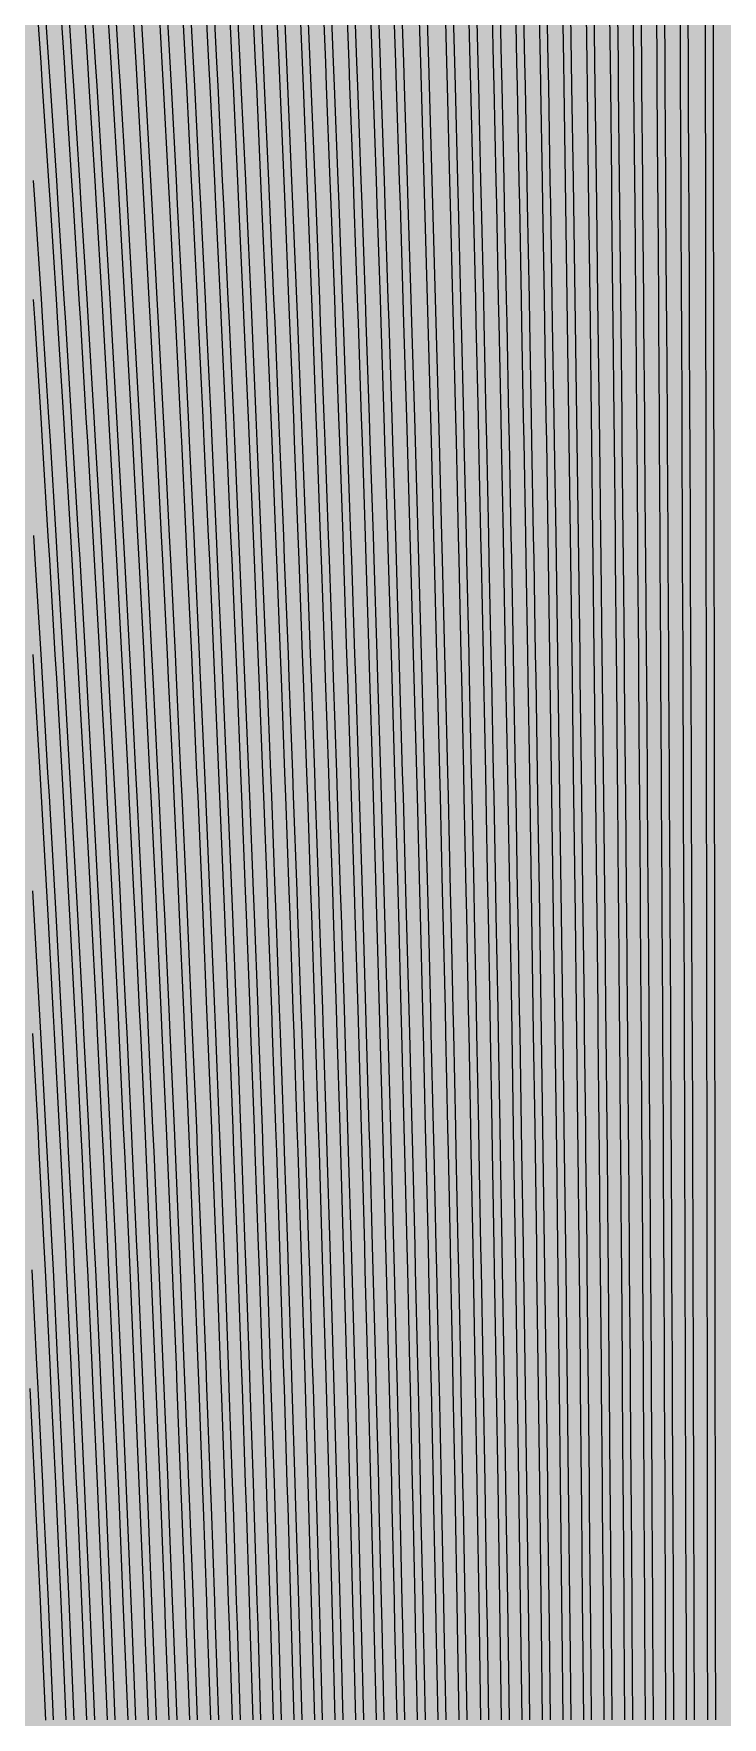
# Model space of a CAD drawing. Header units: metres. Extents: x -7220 to 10980, y -29667 to 1833.
# Drawn here: x 1698.6 to 1880.4, y -16985 to -16540.7 of the extents above; entities that cross this region are included whole.
import ezdxf

# ---------------------------------------------------------------- set-up
doc = ezdxf.new("R2010")
doc.units = ezdxf.units.M
doc.layers.add('Metal1', color=4, linetype='CONTINUOUS')
doc.layers.add('Polyimide', color=7, linetype='CONTINUOUS')

msp = doc.modelspace()

# ---------------------------------------------------------------- hatches: boundary and pattern name
at = {"layer": 'Polyimide'}
msp.add_hatch(color=7, dxfattribs=at).paths.add_polyline_path([(4099.45, -13861.55), (4142.64, -14152.77), (4214.18, -14438.35), (4313.36, -14715.55), (4439.24, -14981.69), (4590.59, -15234.21), (4765.97, -15470.68), (4963.68, -15688.82), (5181.82, -15886.53), (5418.29, -16061.91), (5670.81, -16213.26), (5936.95, -16339.14), (6214.15, -16438.32), (6499.73, -16509.85), (6790.95, -16553.05), (7085, -16567.5), (9980.38, -16567.5), (10058.79, -16571.35), (10136.45, -16582.87), (10212.6, -16601.95), (10286.52, -16628.4), (10357.49, -16661.96), (10424.83, -16702.32), (10487.89, -16749.09), (10546.06, -16801.81), (10598.78, -16859.98), (10645.55, -16923.04), (10685.91, -16990.38), (10719.48, -17061.35), (10745.93, -17135.27), (10765, -17211.43), (10776.52, -17289.08), (10780.38, -17367.5), (10780.38, -21957.3), (10741.61, -22012.91), (10705.97, -22070.59), (10673.58, -22130.14), (10644.53, -22191.39), (10618.92, -22254.16), (10596.82, -22318.25), (10578.3, -22383.46), (10563.41, -22449.6), (10552.21, -22516.46), (10544.72, -22583.84), (10540.97, -22651.53), (10540.97, -22719.32), (10544.72, -22787.01), (10552.21, -22854.38), (10563.41, -22921.24), (10578.3, -22987.38), (10596.82, -23052.6), (10618.92, -23116.68), (10644.53, -23179.45), (10673.58, -23240.71), (10705.97, -23300.26), (10741.61, -23357.93), (10780.38, -23413.54), (10780.38, -28667.5), (10776.52, -28745.91), (10765, -28823.57), (10745.93, -28899.73), (10719.48, -28973.65), (10685.91, -29044.62), (10645.55, -29111.96), (10598.78, -29175.01), (10546.06, -29233.19), (10487.89, -29285.91), (10424.83, -29332.68), (10357.49, -29373.04), (10286.52, -29406.6), (10212.6, -29433.05), (10136.45, -29452.13), (10058.79, -29463.65), (9980.38, -29467.5), (-6219.63, -29467.5), (-6298.04, -29463.65), (-6375.7, -29452.13), (-6451.85, -29433.05), (-6525.77, -29406.6), (-6596.74, -29373.04), (-6664.08, -29332.68), (-6727.14, -29285.91), (-6785.31, -29233.19), (-6838.03, -29175.01), (-6884.8, -29111.96), (-6925.16, -29044.62), (-6958.73, -28973.65), (-6985.18, -28899.73), (-7004.25, -28823.57), (-7015.77, -28745.91), (-7019.63, -28667.5), (-7019.63, -23426.32), (-6979.36, -23370.07), (-6942.33, -23311.63), (-6908.66, -23251.2), (-6878.45, -23188.96), (-6851.81, -23125.12), (-6828.81, -23059.88), (-6809.53, -22993.44), (-6794.04, -22926.02), (-6782.37, -22857.83), (-6774.57, -22789.09), (-6770.67, -22720.02), (-6770.67, -22650.84), (-6774.57, -22581.77), (-6782.37, -22513.03), (-6794.04, -22444.84), (-6809.53, -22377.42), (-6828.81, -22310.98), (-6851.81, -22245.74), (-6878.45, -22181.89), (-6908.66, -22119.66), (-6942.33, -22059.22), (-6979.36, -22000.79), (-7019.63, -21944.54), (-7019.63, -17367.5), (-7015.77, -17289.08), (-7004.25, -17211.43), (-6985.18, -17135.27), (-6958.73, -17061.35), (-6925.16, -16990.38), (-6884.8, -16923.04), (-6838.03, -16859.98), (-6785.31, -16801.81), (-6727.14, -16749.09), (-6664.08, -16702.32), (-6596.74, -16661.96), (-6525.77, -16628.4), (-6451.85, -16601.95), (-6375.7, -16582.87), (-6298.04, -16571.35), (-6219.63, -16567.5), (-3314, -16567.5), (-3019.95, -16553.05), (-2728.73, -16509.85), (-2443.15, -16438.32), (-2165.95, -16339.14), (-1899.81, -16213.26), (-1647.29, -16061.91), (-1410.82, -15886.53), (-1192.68, -15688.82), (-994.97, -15470.68), (-819.59, -15234.21), (-668.24, -14981.69), (-542.36, -14715.55), (-443.18, -14438.35), (-371.64, -14152.77), (-328.45, -13861.55), (-314, -13567.5), (-314, -13373.48), (-317.45, -13328.11), (-327.72, -13283.78), (-344.58, -13241.52), (-367.63, -13202.3), (-396.35, -13167.01), (-430.08, -13136.47), (-468.03, -13111.38), (-509.35, -13092.32), (-509.35, -13092.32), (-578.18, -13061.27), (-642.2, -13021.24), (-700.26, -12972.96), (-751.3, -12917.31), (-794.39, -12855.3), (-828.74, -12788.06), (-853.73, -12716.8), (-868.91, -12642.84), (-874, -12567.5), (-868.91, -12492.16), (-853.73, -12418.19), (-828.74, -12346.94), (-794.39, -12279.7), (-751.3, -12217.69), (-700.26, -12162.04), (-642.2, -12113.76), (-578.18, -12073.73), (-509.35, -12042.68), (-509.35, -12042.68), (-468.03, -12023.62), (-430.08, -11998.53), (-396.35, -11967.99), (-367.63, -11932.7), (-344.58, -11893.47), (-327.72, -11851.21), (-317.45, -11806.89), (-314, -11761.52), (-314, -11074.31), (-317.45, -11028.94), (-327.72, -10984.62), (-344.58, -10942.36), (-367.63, -10903.13), (-396.35, -10867.84), (-430.08, -10837.3), (-468.03, -10812.21), (-509.35, -10793.16), (-509.35, -10793.16), (-578.18, -10762.1), (-642.2, -10722.07), (-700.26, -10673.8), (-751.3, -10618.15), (-794.39, -10556.13), (-828.74, -10488.89), (-853.73, -10417.64), (-868.91, -10343.67), (-874, -10268.33), (-868.91, -10192.99), (-853.73, -10119.03), (-828.74, -10047.77), (-794.39, -9980.53), (-751.3, -9918.52), (-700.26, -9862.87), (-642.2, -9814.59), (-578.18, -9774.56), (-509.35, -9743.51), (-509.35, -9743.51), (-468.03, -9724.45), (-430.08, -9699.36), (-396.35, -9668.82), (-367.63, -9633.53), (-344.58, -9594.31), (-327.72, -9552.05), (-317.45, -9507.72), (-314, -9462.35), (-314, -8775.14), (-317.45, -8729.78), (-327.72, -8685.45), (-344.58, -8643.19), (-367.63, -8603.96), (-396.35, -8568.68), (-430.08, -8538.14), (-468.03, -8513.05), (-509.35, -8493.99), (-509.35, -8493.99), (-578.18, -8462.94), (-642.2, -8422.91), (-700.26, -8374.63), (-751.3, -8318.98), (-794.39, -8256.97), (-828.74, -8189.73), (-853.73, -8118.47), (-868.91, -8044.5), (-874, -7969.17), (-868.91, -7893.83), (-853.73, -7819.86), (-828.74, -7748.61), (-794.39, -7681.36), (-751.3, -7619.35), (-700.26, -7563.7), (-642.2, -7515.42), (-578.18, -7475.4), (-509.35, -7444.34), (-509.35, -7444.34), (-468.03, -7425.28), (-430.08, -7400.2), (-396.35, -7369.66), (-367.63, -7334.37), (-344.58, -7295.14), (-327.72, -7252.88), (-317.45, -7208.56), (-314, -7163.19), (-314, -6475.98), (-317.45, -6430.61), (-327.72, -6386.29), (-344.58, -6344.02), (-367.63, -6304.8), (-396.35, -6269.51), (-430.08, -6238.97), (-468.03, -6213.88), (-509.35, -6194.82), (-509.35, -6194.82), (-578.18, -6163.77), (-642.2, -6123.74), (-700.26, -6075.46), (-751.3, -6019.81), (-794.39, -5957.8), (-828.74, -5890.56), (-853.73, -5819.31), (-868.91, -5745.34), (-874, -5670), (-868.91, -5594.66), (-853.73, -5520.69), (-828.74, -5449.44), (-794.39, -5382.2), (-751.3, -5320.19), (-700.26, -5264.54), (-642.2, -5216.26), (-578.18, -5176.23), (-509.35, -5145.18), (-509.35, -5145.18), (-468.03, -5126.12), (-430.08, -5101.03), (-396.35, -5070.49), (-367.63, -5035.2), (-344.58, -4995.98), (-327.72, -4953.71), (-317.45, -4909.39), (-314, -4864.02), (-314, 380), (-314, 1532.5), (-269, 1532.5), (-268.78, 1525.63), (-268.1, 1518.79), (-266.98, 1512.02), (-265.42, 1505.32), (-263.43, 1498.75), (-261.01, 1492.32), (-258.17, 1486.06), (-254.93, 1480), (-251.3, 1474.17), (-247.3, 1468.58), (-242.94, 1463.27), (-238.25, 1458.25), (-233.23, 1453.56), (-227.92, 1449.2), (-222.33, 1445.2), (-216.5, 1441.57), (-210.44, 1438.33), (-204.18, 1435.49), (-197.75, 1433.07), (-191.18, 1431.08), (-184.48, 1429.52), (-177.71, 1428.4), (-170.87, 1427.72), (-164, 1427.5), (-157.13, 1427.72), (-150.29, 1428.4), (-143.52, 1429.52), (-136.82, 1431.08), (-130.25, 1433.07), (-123.82, 1435.49), (-117.56, 1438.33), (-111.5, 1441.57), (-105.67, 1445.2), (-100.08, 1449.2), (-94.77, 1453.56), (-89.75, 1458.25), (-85.06, 1463.27), (-80.7, 1468.58), (-76.7, 1474.17), (-73.07, 1480), (-69.83, 1486.06), (-66.99, 1492.32), (-64.57, 1498.75), (-62.58, 1505.32), (-61.02, 1512.02), (-59.9, 1518.79), (-59.22, 1525.63), (-59, 1532.5), (1786, 1532.5), (3835, 1532.5), (3835.21, 1539.04), (3835.86, 1545.55), (3836.92, 1552.01), (3838.41, 1558.38), (3840.31, 1564.64), (3842.61, 1570.77), (3845.31, 1576.73), (3848.4, 1582.5), (3851.85, 1588.06), (3855.66, 1593.38), (3859.82, 1598.43), (3864.29, 1603.21), (3869.07, 1607.68), (3874.12, 1611.84), (3879.44, 1615.65), (3885, 1619.1), (3890.77, 1622.19), (3896.73, 1624.89), (3902.86, 1627.19), (3909.12, 1629.09), (3915.49, 1630.58), (3921.95, 1631.64), (3928.46, 1632.29), (3935, 1632.5), (3941.54, 1632.29), (3948.05, 1631.64), (3954.51, 1630.58), (3960.88, 1629.09), (3967.14, 1627.19), (3973.27, 1624.89), (3979.23, 1622.19), (3985, 1619.1), (3990.56, 1615.65), (3995.88, 1611.84), (4000.93, 1607.68), (4005.71, 1603.21), (4010.18, 1598.43), (4014.34, 1593.38), (4018.15, 1588.06), (4021.6, 1582.5), (4024.69, 1576.73), (4027.39, 1570.77), (4029.69, 1564.64), (4031.59, 1558.38), (4033.08, 1552.01), (4034.14, 1545.55), (4034.79, 1539.04), (4035, 1532.5), (4085, 1532.5), (4085, 380), (4085, 330), (4085, -4864.02), (4088.45, -4909.39), (4098.72, -4953.71), (4115.58, -4995.98), (4138.63, -5035.2), (4167.35, -5070.49), (4201.08, -5101.03), (4239.03, -5126.12), (4280.35, -5145.18), (4280.35, -5145.18), (4349.18, -5176.23), (4413.2, -5216.26), (4471.26, -5264.54), (4522.3, -5320.19), (4565.39, -5382.2), (4599.74, -5449.44), (4624.73, -5520.69), (4639.91, -5594.66), (4645, -5670), (4639.91, -5745.34), (4624.73, -5819.31), (4599.74, -5890.56), (4565.39, -5957.8), (4522.3, -6019.81), (4471.26, -6075.46), (4413.2, -6123.74), (4349.18, -6163.77), (4280.35, -6194.82), (4239.03, -6213.88), (4201.08, -6238.97), (4167.35, -6269.51), (4138.63, -6304.8), (4115.58, -6344.02), (4098.72, -6386.29), (4088.45, -6430.61), (4085, -6475.98), (4085, -13567.5), (4099.45, -13861.55)])

# ---------------------------------------------------------------- linework, layer by layer
at = {"layer": 'Metal1'}
for points in [[(1723.47, -16985.68), (1722.48, -16960.69), (1722.23, -16954.44), (1721.19, -16929.45), (1720.93, -16923.2), (1719.85, -16898.21), (1719.57, -16891.96), (1718.44, -16866.97), (1718.15, -16860.73), (1716.97, -16835.73), (1716.67, -16829.49), (1715.45, -16804.5), (1715.13, -16798.25), (1713.86, -16773.26), (1713.53, -16767.01), (1712.21, -16742.02), (1711.87, -16735.77), (1710.49, -16710.78), (1710.14, -16704.53), (1708.71, -16679.54), (1708.35, -16673.29), (1706.86, -16648.3), (1706.49, -16642.05), (1704.95, -16617.06), (1704.56, -16610.81), (1702.97, -16585.82), (1702.57, -16579.58), (1700.93, -16554.59), (1700.51, -16548.34), (1698.81, -16523.35)], [(1700.81, -16523.21), (1702.51, -16548.2), (1702.92, -16554.45), (1704.57, -16579.45), (1704.97, -16585.7), (1706.56, -16610.69), (1706.95, -16616.94), (1708.48, -16641.93), (1708.86, -16648.18), (1710.34, -16673.17), (1710.71, -16679.42), (1712.14, -16704.42), (1712.49, -16710.67), (1713.86, -16735.66), (1714.2, -16741.91), (1715.53, -16766.9), (1715.86, -16773.15), (1717.13, -16798.15), (1717.44, -16804.4), (1718.67, -16829.39), (1718.97, -16835.64), (1720.15, -16860.63), (1720.44, -16866.88), (1721.57, -16891.87), (1721.84, -16898.12), (1722.93, -16923.12), (1723.19, -16929.37), (1724.22, -16954.36), (1724.48, -16960.61), (1725.46, -16985.6)], [(1728.9, -16985.68), (1727.94, -16960.69), (1727.7, -16954.44), (1726.7, -16929.45), (1726.44, -16923.2), (1725.39, -16898.21), (1725.13, -16891.96), (1724.03, -16866.97), (1723.75, -16860.72), (1722.61, -16835.73), (1722.32, -16829.48), (1721.13, -16804.49), (1720.83, -16798.25), (1719.6, -16773.25), (1719.28, -16767.01), (1718, -16742.02), (1717.67, -16735.77), (1716.34, -16710.78), (1716, -16704.53), (1714.61, -16679.54), (1714.26, -16673.29), (1712.83, -16648.3), (1712.46, -16642.05), (1710.98, -16617.06), (1710.6, -16610.81), (1709.06, -16585.82), (1708.67, -16579.57), (1707.08, -16554.58), (1706.68, -16548.33), (1705.03, -16523.34)], [(1707.03, -16523.21), (1708.67, -16548.2), (1709.08, -16554.46), (1710.67, -16579.45), (1711.06, -16585.7), (1712.6, -16610.69), (1712.97, -16616.94), (1714.46, -16641.93), (1714.82, -16648.18), (1716.26, -16673.18), (1716.61, -16679.43), (1717.99, -16704.42), (1718.33, -16710.67), (1719.67, -16735.66), (1719.99, -16741.91), (1721.28, -16766.9), (1721.59, -16773.16), (1722.83, -16798.15), (1723.13, -16804.4), (1724.32, -16829.39), (1724.61, -16835.64), (1725.75, -16860.63), (1726.03, -16866.88), (1727.12, -16891.88), (1727.39, -16898.13), (1728.44, -16923.12), (1728.69, -16929.37), (1729.69, -16954.36), (1729.94, -16960.61), (1730.89, -16985.6)], [(1734.33, -16985.68), (1733.4, -16960.69), (1733.17, -16954.44), (1732.2, -16929.45), (1731.95, -16923.2), (1730.94, -16898.21), (1730.68, -16891.96), (1729.62, -16866.97), (1729.35, -16860.72), (1728.25, -16835.73), (1727.97, -16829.48), (1726.82, -16804.49), (1726.53, -16798.24), (1725.33, -16773.25), (1725.03, -16767), (1723.79, -16742.01), (1723.47, -16735.77), (1722.18, -16710.78), (1721.85, -16704.53), (1720.52, -16679.54), (1720.18, -16673.29), (1718.79, -16648.3), (1718.44, -16642.05), (1717, -16617.06), (1716.63, -16610.81), (1715.15, -16585.82), (1714.77, -16579.57), (1713.23, -16554.58), (1712.84, -16548.33), (1711.25, -16523.34)], [(1713.25, -16523.21), (1714.84, -16548.21), (1715.23, -16554.46), (1716.77, -16579.45), (1717.14, -16585.7), (1718.63, -16610.69), (1719, -16616.94), (1720.43, -16641.94), (1720.79, -16648.19), (1722.17, -16673.18), (1722.51, -16679.43), (1723.85, -16704.42), (1724.18, -16710.67), (1725.47, -16735.66), (1725.79, -16741.91), (1727.03, -16766.91), (1727.33, -16773.16), (1728.53, -16798.15), (1728.82, -16804.4), (1729.97, -16829.39), (1730.25, -16835.64), (1731.35, -16860.63), (1731.62, -16866.88), (1732.68, -16891.88), (1732.94, -16898.13), (1733.95, -16923.12), (1734.2, -16929.37), (1735.16, -16954.36), (1735.4, -16960.61), (1736.32, -16985.61)], [(1739.76, -16985.68), (1738.86, -16960.69), (1738.64, -16954.44), (1737.7, -16929.45), (1737.46, -16923.2), (1736.48, -16898.21), (1736.23, -16891.96), (1735.21, -16866.97), (1734.95, -16860.72), (1733.89, -16835.73), (1733.62, -16829.48), (1732.51, -16804.49), (1732.23, -16798.24), (1731.07, -16773.25), (1730.78, -16767), (1729.58, -16742.01), (1729.27, -16735.76), (1728.03, -16710.77), (1727.71, -16704.53), (1726.42, -16679.53), (1726.09, -16673.29), (1724.75, -16648.3), (1724.41, -16642.05), (1723.02, -16617.06), (1722.67, -16610.81), (1721.24, -16585.82), (1720.87, -16579.57), (1719.39, -16554.58), (1719.01, -16548.33), (1717.47, -16523.34)], [(1719.47, -16523.22), (1721, -16548.21), (1721.38, -16554.46), (1722.87, -16579.45), (1723.23, -16585.7), (1724.67, -16610.69), (1725.02, -16616.94), (1726.41, -16641.94), (1726.75, -16648.19), (1728.09, -16673.18), (1728.42, -16679.43), (1729.71, -16704.42), (1730.03, -16710.67), (1731.27, -16735.67), (1731.58, -16741.92), (1732.78, -16766.91), (1733.07, -16773.16), (1734.22, -16798.15), (1734.51, -16804.4), (1735.62, -16829.39), (1735.89, -16835.64), (1736.95, -16860.64), (1737.21, -16866.89), (1738.23, -16891.88), (1738.48, -16898.13), (1739.46, -16923.12), (1739.7, -16929.37), (1740.63, -16954.36), (1740.86, -16960.61), (1741.75, -16985.61)], [(1745.35, -16985.68), (1744.5, -16960.68), (1744.28, -16954.44), (1743.39, -16929.45), (1743.16, -16923.2), (1742.24, -16898.21), (1742, -16891.96), (1741.03, -16866.97), (1740.78, -16860.72), (1739.77, -16835.73), (1739.51, -16829.48), (1738.45, -16804.49), (1738.18, -16798.24), (1737.09, -16773.25), (1736.81, -16767), (1735.67, -16742.01), (1735.38, -16735.76), (1734.19, -16710.77), (1733.89, -16704.52), (1732.66, -16679.53), (1732.35, -16673.28), (1731.07, -16648.29), (1730.75, -16642.04), (1729.43, -16617.05), (1729.1, -16610.81), (1727.73, -16585.81), (1727.38, -16579.57), (1725.97, -16554.58), (1725.61, -16548.33), (1724.15, -16523.34)], [(1726.15, -16523.22), (1727.61, -16548.21), (1727.97, -16554.46), (1729.38, -16579.45), (1729.73, -16585.7), (1731.09, -16610.7), (1731.43, -16616.95), (1732.75, -16641.94), (1733.07, -16648.19), (1734.35, -16673.18), (1734.66, -16679.43), (1735.89, -16704.43), (1736.19, -16710.68), (1737.37, -16735.67), (1737.66, -16741.92), (1738.8, -16766.91), (1739.08, -16773.16), (1740.18, -16798.15), (1740.45, -16804.4), (1741.51, -16829.4), (1741.76, -16835.65), (1742.78, -16860.64), (1743.03, -16866.89), (1744, -16891.88), (1744.23, -16898.13), (1745.16, -16923.12), (1745.39, -16929.37), (1746.28, -16954.37), (1746.5, -16960.62), (1747.35, -16985.61)], [(1751.05, -16985.67), (1750.25, -16960.68), (1750.04, -16954.43), (1749.21, -16929.44), (1749, -16923.19), (1748.12, -16898.2), (1747.9, -16891.96), (1746.99, -16866.96), (1746.75, -16860.72), (1745.8, -16835.72), (1745.56, -16829.48), (1744.57, -16804.49), (1744.32, -16798.24), (1743.29, -16773.25), (1743.02, -16767), (1741.95, -16742.01), (1741.68, -16735.76), (1740.57, -16710.77), (1740.28, -16704.52), (1739.13, -16679.53), (1738.83, -16673.28), (1737.64, -16648.29), (1737.33, -16642.04), (1736.09, -16617.05), (1735.78, -16610.8), (1734.5, -16585.81), (1734.17, -16579.56), (1732.84, -16554.57), (1732.51, -16548.32), (1731.13, -16523.33)], [(1733.13, -16523.22), (1734.5, -16548.21), (1734.84, -16554.47), (1736.17, -16579.46), (1736.49, -16585.71), (1737.78, -16610.7), (1738.09, -16616.95), (1739.33, -16641.94), (1739.64, -16648.19), (1740.83, -16673.19), (1741.13, -16679.44), (1742.28, -16704.43), (1742.56, -16710.68), (1743.68, -16735.67), (1743.95, -16741.92), (1745.02, -16766.91), (1745.28, -16773.16), (1746.32, -16798.16), (1746.57, -16804.41), (1747.56, -16829.4), (1747.8, -16835.65), (1748.75, -16860.64), (1748.99, -16866.89), (1749.9, -16891.88), (1750.12, -16898.13), (1750.99, -16923.13), (1751.21, -16929.38), (1752.04, -16954.37), (1752.25, -16960.62), (1753.04, -16985.61)], [(1756.48, -16985.67), (1755.71, -16960.68), (1755.51, -16954.43), (1754.71, -16929.44), (1754.51, -16923.19), (1753.67, -16898.2), (1753.45, -16891.95), (1752.58, -16866.96), (1752.35, -16860.71), (1751.44, -16835.72), (1751.21, -16829.48), (1750.26, -16804.48), (1750.01, -16798.24), (1749.02, -16773.24), (1748.77, -16767), (1747.74, -16742.01), (1747.48, -16735.76), (1746.41, -16710.77), (1746.14, -16704.52), (1745.03, -16679.53), (1744.75, -16673.28), (1743.6, -16648.29), (1743.31, -16642.04), (1742.12, -16617.05), (1741.81, -16610.8), (1740.58, -16585.81), (1740.27, -16579.56), (1739, -16554.57), (1738.67, -16548.32), (1737.35, -16523.33)], [(1739.35, -16523.22), (1740.67, -16548.22), (1740.99, -16554.47), (1742.27, -16579.46), (1742.58, -16585.71), (1743.81, -16610.7), (1744.12, -16616.95), (1745.31, -16641.94), (1745.6, -16648.19), (1746.75, -16673.19), (1747.03, -16679.44), (1748.14, -16704.43), (1748.41, -16710.68), (1749.48, -16735.67), (1749.74, -16741.92), (1750.77, -16766.91), (1751.02, -16773.16), (1752.01, -16798.16), (1752.26, -16804.41), (1753.21, -16829.4), (1753.44, -16835.65), (1754.35, -16860.64), (1754.58, -16866.89), (1755.45, -16891.88), (1755.67, -16898.13), (1756.51, -16923.13), (1756.71, -16929.38), (1757.51, -16954.37), (1757.71, -16960.62), (1758.47, -16985.61)], [(1761.91, -16985.67), (1761.17, -16960.68), (1760.98, -16954.43), (1760.22, -16929.44), (1760.02, -16923.19), (1759.21, -16898.2), (1759.01, -16891.95), (1758.17, -16866.96), (1757.95, -16860.71), (1757.08, -16835.72), (1756.86, -16829.47), (1755.94, -16804.48), (1755.71, -16798.23), (1754.76, -16773.24), (1754.52, -16766.99), (1753.53, -16742), (1753.28, -16735.76), (1752.26, -16710.76), (1752, -16704.52), (1750.93, -16679.52), (1750.66, -16673.28), (1749.56, -16648.29), (1749.28, -16642.04), (1748.14, -16617.05), (1747.85, -16610.8), (1746.67, -16585.81), (1746.37, -16579.56), (1745.15, -16554.57), (1744.84, -16548.32), (1743.57, -16523.33)], [(1745.57, -16523.23), (1746.84, -16548.22), (1747.15, -16554.47), (1748.37, -16579.46), (1748.67, -16585.71), (1749.85, -16610.7), (1750.14, -16616.95), (1751.28, -16641.95), (1751.56, -16648.2), (1752.66, -16673.19), (1752.93, -16679.44), (1754, -16704.43), (1754.26, -16710.68), (1755.28, -16735.67), (1755.53, -16741.92), (1756.52, -16766.92), (1756.76, -16773.17), (1757.71, -16798.16), (1757.94, -16804.41), (1758.85, -16829.4), (1759.08, -16835.65), (1759.95, -16860.64), (1760.17, -16866.89), (1761.01, -16891.89), (1761.21, -16898.14), (1762.02, -16923.13), (1762.21, -16929.38), (1762.98, -16954.37), (1763.17, -16960.62), (1763.9, -16985.61)], [(1767.34, -16985.67), (1766.63, -16960.68), (1766.45, -16954.43), (1765.72, -16929.44), (1765.53, -16923.19), (1764.76, -16898.2), (1764.56, -16891.95), (1763.76, -16866.96), (1763.56, -16860.71), (1762.72, -16835.72), (1762.5, -16829.47), (1761.63, -16804.48), (1761.41, -16798.23), (1760.5, -16773.24), (1760.27, -16766.99), (1759.32, -16742), (1759.08, -16735.75), (1758.1, -16710.76), (1757.85, -16704.51), (1756.84, -16679.52), (1756.58, -16673.27), (1755.52, -16648.28), (1755.26, -16642.04), (1754.16, -16617.04), (1753.89, -16610.8), (1752.76, -16585.8), (1752.47, -16579.56), (1751.3, -16554.57), (1751, -16548.32), (1749.8, -16523.33)], [(1751.79, -16523.23), (1753, -16548.22), (1753.3, -16554.47), (1754.47, -16579.46), (1754.75, -16585.71), (1755.88, -16610.71), (1756.16, -16616.96), (1757.25, -16641.95), (1757.52, -16648.2), (1758.58, -16673.19), (1758.84, -16679.44), (1759.85, -16704.43), (1760.1, -16710.68), (1761.08, -16735.68), (1761.32, -16741.93), (1762.27, -16766.92), (1762.5, -16773.17), (1763.41, -16798.16), (1763.63, -16804.41), (1764.5, -16829.4), (1764.72, -16835.65), (1765.55, -16860.65), (1765.76, -16866.89), (1766.56, -16891.89), (1766.76, -16898.14), (1767.53, -16923.13), (1767.72, -16929.38), (1768.45, -16954.37), (1768.63, -16960.62), (1769.33, -16985.61)], [(1772.77, -16985.67), (1772.09, -16960.68), (1771.92, -16954.43), (1771.22, -16929.44), (1771.04, -16923.19), (1770.31, -16898.2), (1770.12, -16891.95), (1769.35, -16866.96), (1769.16, -16860.71), (1768.36, -16835.72), (1768.15, -16829.47), (1767.32, -16804.48), (1767.11, -16798.23), (1766.24, -16773.24), (1766.02, -16766.99), (1765.12, -16742), (1764.89, -16735.75), (1763.95, -16710.76), (1763.71, -16704.51), (1762.74, -16679.52), (1762.49, -16673.27), (1761.49, -16648.28), (1761.23, -16642.03), (1760.19, -16617.04), (1759.92, -16610.79), (1758.84, -16585.8), (1758.57, -16579.55), (1757.45, -16554.56), (1757.17, -16548.32), (1756.02, -16523.32)], [(1758.01, -16523.23), (1759.17, -16548.22), (1759.45, -16554.47), (1760.57, -16579.47), (1760.84, -16585.72), (1761.92, -16610.71), (1762.19, -16616.96), (1763.23, -16641.95), (1763.49, -16648.2), (1764.49, -16673.19), (1764.74, -16679.44), (1765.71, -16704.44), (1765.95, -16710.68), (1766.88, -16735.68), (1767.11, -16741.93), (1768.02, -16766.92), (1768.24, -16773.17), (1769.1, -16798.16), (1769.32, -16804.41), (1770.15, -16829.4), (1770.35, -16835.65), (1771.15, -16860.65), (1771.35, -16866.9), (1772.12, -16891.89), (1772.31, -16898.14), (1773.04, -16923.13), (1773.22, -16929.38), (1773.92, -16954.37), (1774.09, -16960.62), (1774.76, -16985.62)], [(1778.2, -16985.67), (1777.56, -16960.68), (1777.39, -16954.43), (1776.72, -16929.44), (1776.55, -16923.19), (1775.85, -16898.2), (1775.67, -16891.95), (1774.94, -16866.96), (1774.76, -16860.71), (1773.99, -16835.72), (1773.8, -16829.47), (1773, -16804.48), (1772.8, -16798.23), (1771.98, -16773.24), (1771.77, -16766.99), (1770.91, -16742), (1770.69, -16735.75), (1769.8, -16710.76), (1769.57, -16704.51), (1768.64, -16679.52), (1768.41, -16673.27), (1767.45, -16648.28), (1767.21, -16642.03), (1766.21, -16617.04), (1765.96, -16610.79), (1764.93, -16585.8), (1764.67, -16579.55), (1763.61, -16554.56), (1763.34, -16548.31), (1762.24, -16523.32)], [(1764.23, -16523.23), (1765.33, -16548.23), (1765.6, -16554.48), (1766.67, -16579.47), (1766.93, -16585.72), (1767.96, -16610.71), (1768.21, -16616.96), (1769.2, -16641.95), (1769.45, -16648.2), (1770.41, -16673.19), (1770.64, -16679.44), (1771.57, -16704.44), (1771.79, -16710.69), (1772.69, -16735.68), (1772.91, -16741.93), (1773.76, -16766.92), (1773.97, -16773.17), (1774.8, -16798.16), (1775, -16804.41), (1775.8, -16829.41), (1775.99, -16835.66), (1776.75, -16860.65), (1776.94, -16866.9), (1777.67, -16891.89), (1777.85, -16898.14), (1778.55, -16923.13), (1778.72, -16929.38), (1779.39, -16954.37), (1779.56, -16960.62), (1780.19, -16985.62)], [(1783.63, -16985.67), (1783.02, -16960.67), (1782.86, -16954.43), (1782.23, -16929.43), (1782.06, -16923.19), (1781.4, -16898.19), (1781.23, -16891.95), (1780.53, -16866.96), (1780.36, -16860.71), (1779.63, -16835.72), (1779.45, -16829.47), (1778.69, -16804.48), (1778.5, -16798.23), (1777.71, -16773.24), (1777.51, -16766.99), (1776.7, -16742), (1776.49, -16735.75), (1775.64, -16710.76), (1775.43, -16704.51), (1774.55, -16679.52), (1774.32, -16673.27), (1773.41, -16648.28), (1773.18, -16642.03), (1772.24, -16617.04), (1772, -16610.79), (1771.02, -16585.8), (1770.77, -16579.55), (1769.76, -16554.56), (1769.5, -16548.31), (1768.46, -16523.32)], [(1770.45, -16523.24), (1771.5, -16548.23), (1771.76, -16554.48), (1772.77, -16579.47), (1773.02, -16585.72), (1773.99, -16610.71), (1774.23, -16616.96), (1775.18, -16641.95), (1775.41, -16648.2), (1776.32, -16673.2), (1776.55, -16679.45), (1777.42, -16704.44), (1777.64, -16710.69), (1778.49, -16735.68), (1778.7, -16741.93), (1779.51, -16766.92), (1779.71, -16773.17), (1780.5, -16798.17), (1780.69, -16804.41), (1781.45, -16829.41), (1781.63, -16835.66), (1782.36, -16860.65), (1782.53, -16866.9), (1783.23, -16891.89), (1783.4, -16898.14), (1784.06, -16923.13), (1784.23, -16929.38), (1784.86, -16954.38), (1785.02, -16960.63), (1785.62, -16985.62)], [(1789.06, -16985.66), (1788.48, -16960.67), (1788.33, -16954.43), (1787.73, -16929.43), (1787.58, -16923.19), (1786.94, -16898.19), (1786.78, -16891.95), (1786.12, -16866.95), (1785.96, -16860.71), (1785.27, -16835.71), (1785.09, -16829.47), (1784.38, -16804.47), (1784.2, -16798.23), (1783.45, -16773.23), (1783.26, -16766.99), (1782.49, -16741.99), (1782.29, -16735.75), (1781.49, -16710.75), (1781.28, -16704.51), (1780.45, -16679.52), (1780.24, -16673.27), (1779.37, -16648.28), (1779.15, -16642.03), (1778.26, -16617.04), (1778.03, -16610.79), (1777.1, -16585.8), (1776.87, -16579.55), (1775.91, -16554.56), (1775.67, -16548.31), (1774.68, -16523.32)], [(1776.68, -16523.24), (1777.67, -16548.23), (1777.91, -16554.48), (1778.87, -16579.47), (1779.1, -16585.72), (1780.03, -16610.71), (1780.26, -16616.96), (1781.15, -16641.96), (1781.37, -16648.21), (1782.24, -16673.2), (1782.45, -16679.45), (1783.28, -16704.44), (1783.49, -16710.69), (1784.29, -16735.68), (1784.49, -16741.93), (1785.26, -16766.93), (1785.45, -16773.17), (1786.2, -16798.17), (1786.38, -16804.42), (1787.09, -16829.41), (1787.27, -16835.66), (1787.96, -16860.65), (1788.12, -16866.9), (1788.78, -16891.89), (1788.94, -16898.14), (1789.57, -16923.14), (1789.73, -16929.38), (1790.33, -16954.38), (1790.48, -16960.63), (1791.05, -16985.62)], [(1794.49, -16985.66), (1793.94, -16960.67), (1793.8, -16954.42), (1793.23, -16929.43), (1793.09, -16923.18), (1792.49, -16898.19), (1792.34, -16891.94), (1791.72, -16866.95), (1791.56, -16860.7), (1790.91, -16835.71), (1790.74, -16829.46), (1790.07, -16804.47), (1789.89, -16798.22), (1789.19, -16773.23), (1789.01, -16766.98), (1788.28, -16741.99), (1788.09, -16735.74), (1787.33, -16710.75), (1787.14, -16704.51), (1786.35, -16679.51), (1786.15, -16673.27), (1785.34, -16648.27), (1785.13, -16642.03), (1784.28, -16617.03), (1784.07, -16610.79), (1783.19, -16585.79), (1782.97, -16579.55), (1782.06, -16554.55), (1781.83, -16548.31), (1780.9, -16523.31)], [(1782.9, -16523.24), (1783.83, -16548.23), (1784.06, -16554.48), (1784.97, -16579.47), (1785.19, -16585.72), (1786.07, -16610.72), (1786.28, -16616.97), (1787.13, -16641.96), (1787.33, -16648.21), (1788.15, -16673.2), (1788.35, -16679.45), (1789.14, -16704.44), (1789.33, -16710.69), (1790.09, -16735.68), (1790.28, -16741.93), (1791.01, -16766.93), (1791.19, -16773.18), (1791.89, -16798.17), (1792.07, -16804.42), (1792.74, -16829.41), (1792.91, -16835.66), (1793.56, -16860.65), (1793.72, -16866.9), (1794.34, -16891.89), (1794.49, -16898.14), (1795.09, -16923.14), (1795.23, -16929.39), (1795.8, -16954.38), (1795.94, -16960.63), (1796.48, -16985.62)], [(1799.92, -16985.66), (1799.4, -16960.67), (1799.27, -16954.42), (1798.73, -16929.43), (1798.6, -16923.18), (1798.04, -16898.19), (1797.89, -16891.94), (1797.31, -16866.95), (1797.16, -16860.7), (1796.55, -16835.71), (1796.39, -16829.46), (1795.75, -16804.47), (1795.59, -16798.22), (1794.93, -16773.23), (1794.76, -16766.98), (1794.07, -16741.99), (1793.89, -16735.74), (1793.18, -16710.75), (1793, -16704.5), (1792.26, -16679.51), (1792.07, -16673.26), (1791.3, -16648.27), (1791.1, -16642.02), (1790.31, -16617.03), (1790.1, -16610.78), (1789.28, -16585.79), (1789.07, -16579.54), (1788.22, -16554.55), (1788, -16548.3), (1787.12, -16523.31)], [(1789.12, -16523.24), (1790, -16548.23), (1790.22, -16554.48), (1791.07, -16579.48), (1791.28, -16585.73), (1792.1, -16610.72), (1792.3, -16616.97), (1793.1, -16641.96), (1793.3, -16648.21), (1794.07, -16673.2), (1794.26, -16679.45), (1795, -16704.44), (1795.18, -16710.69), (1795.89, -16735.69), (1796.07, -16741.94), (1796.76, -16766.93), (1796.93, -16773.18), (1797.59, -16798.17), (1797.75, -16804.42), (1798.39, -16829.41), (1798.55, -16835.66), (1799.16, -16860.65), (1799.31, -16866.9), (1799.89, -16891.9), (1800.04, -16898.15), (1800.6, -16923.14), (1800.73, -16929.39), (1801.27, -16954.38), (1801.4, -16960.63), (1801.91, -16985.62)], [(1805.35, -16985.66), (1804.86, -16960.67), (1804.74, -16954.42), (1804.24, -16929.43), (1804.11, -16923.18), (1803.58, -16898.19), (1803.45, -16891.94), (1802.9, -16866.95), (1802.76, -16860.7), (1802.18, -16835.71), (1802.04, -16829.46), (1801.44, -16804.47), (1801.29, -16798.22), (1800.67, -16773.23), (1800.51, -16766.98), (1799.86, -16741.99), (1799.7, -16735.74), (1799.03, -16710.75), (1798.86, -16704.5), (1798.16, -16679.51), (1797.98, -16673.26), (1797.26, -16648.27), (1797.08, -16642.02), (1796.33, -16617.03), (1796.14, -16610.78), (1795.37, -16585.79), (1795.17, -16579.54), (1794.37, -16554.55), (1794.17, -16548.3), (1793.34, -16523.31)], [(1795.34, -16523.24), (1796.16, -16548.24), (1796.37, -16554.49), (1797.17, -16579.48), (1797.36, -16585.73), (1798.14, -16610.72), (1798.33, -16616.97), (1799.08, -16641.96), (1799.26, -16648.21), (1799.98, -16673.2), (1800.16, -16679.45), (1800.85, -16704.45), (1801.03, -16710.7), (1801.7, -16735.69), (1801.86, -16741.94), (1802.51, -16766.93), (1802.67, -16773.18), (1803.29, -16798.17), (1803.44, -16804.42), (1804.04, -16829.41), (1804.18, -16835.66), (1804.76, -16860.66), (1804.9, -16866.9), (1805.45, -16891.9), (1805.58, -16898.15), (1806.11, -16923.14), (1806.24, -16929.39), (1806.74, -16954.38), (1806.86, -16960.63), (1807.34, -16985.62)], [(1810.94, -16985.66), (1810.5, -16960.67), (1810.39, -16954.42), (1809.93, -16929.43), (1809.81, -16923.18), (1809.33, -16898.19), (1809.21, -16891.94), (1808.71, -16866.95), (1808.58, -16860.7), (1808.06, -16835.71), (1807.93, -16829.46), (1807.38, -16804.47), (1807.25, -16798.22), (1806.68, -16773.23), (1806.54, -16766.98), (1805.95, -16741.99), (1805.8, -16735.74), (1805.19, -16710.75), (1805.03, -16704.5), (1804.4, -16679.51), (1804.24, -16673.26), (1803.58, -16648.27), (1803.42, -16642.02), (1802.74, -16617.03), (1802.56, -16610.78), (1801.86, -16585.79), (1801.68, -16579.54), (1800.95, -16554.55), (1800.77, -16548.3), (1800.02, -16523.31)], [(1802.02, -16523.25), (1802.77, -16548.24), (1802.95, -16554.49), (1803.68, -16579.48), (1803.86, -16585.73), (1804.56, -16610.72), (1804.74, -16616.97), (1805.42, -16641.97), (1805.58, -16648.21), (1806.24, -16673.21), (1806.4, -16679.46), (1807.03, -16704.45), (1807.19, -16710.7), (1807.8, -16735.69), (1807.95, -16741.94), (1808.54, -16766.93), (1808.68, -16773.18), (1809.25, -16798.17), (1809.38, -16804.42), (1809.93, -16829.42), (1810.06, -16835.66), (1810.58, -16860.66), (1810.71, -16866.91), (1811.21, -16891.9), (1811.33, -16898.15), (1811.81, -16923.14), (1811.93, -16929.39), (1812.39, -16954.38), (1812.5, -16960.63), (1812.94, -16985.62)], [(1816.63, -16985.66), (1816.25, -16960.67), (1816.15, -16954.42), (1815.75, -16929.42), (1815.64, -16923.18), (1815.22, -16898.18), (1815.11, -16891.94), (1814.67, -16866.94), (1814.56, -16860.7), (1814.1, -16835.7), (1813.98, -16829.46), (1813.5, -16804.46), (1813.38, -16798.22), (1812.88, -16773.22), (1812.75, -16766.98), (1812.23, -16741.98), (1812.1, -16735.74), (1811.56, -16710.74), (1811.43, -16704.5), (1810.87, -16679.5), (1810.73, -16673.26), (1810.15, -16648.26), (1810, -16642.02), (1809.4, -16617.02), (1809.25, -16610.78), (1808.63, -16585.78), (1808.47, -16579.54), (1807.83, -16554.54), (1807.66, -16548.3), (1807, -16523.3)], [(1809, -16523.25), (1809.66, -16548.24), (1809.83, -16554.49), (1810.47, -16579.48), (1810.63, -16585.73), (1811.25, -16610.73), (1811.4, -16616.98), (1812, -16641.97), (1812.15, -16648.22), (1812.73, -16673.21), (1812.87, -16679.46), (1813.43, -16704.45), (1813.56, -16710.7), (1814.1, -16735.69), (1814.23, -16741.94), (1814.75, -16766.94), (1814.88, -16773.18), (1815.38, -16798.18), (1815.5, -16804.43), (1815.98, -16829.42), (1816.1, -16835.67), (1816.56, -16860.66), (1816.67, -16866.91), (1817.11, -16891.9), (1817.22, -16898.15), (1817.64, -16923.14), (1817.75, -16929.39), (1818.15, -16954.39), (1818.25, -16960.63), (1818.63, -16985.63)], [(1822.06, -16985.66), (1821.71, -16960.66), (1821.62, -16954.42), (1821.25, -16929.42), (1821.15, -16923.18), (1820.77, -16898.18), (1820.67, -16891.94), (1820.26, -16866.94), (1820.16, -16860.7), (1819.74, -16835.7), (1819.63, -16829.45), (1819.19, -16804.46), (1819.08, -16798.21), (1818.62, -16773.22), (1818.5, -16766.97), (1818.03, -16741.98), (1817.9, -16735.73), (1817.41, -16710.74), (1817.28, -16704.49), (1816.77, -16679.5), (1816.64, -16673.25), (1816.11, -16648.26), (1815.97, -16642.01), (1815.42, -16617.02), (1815.28, -16610.77), (1814.71, -16585.78), (1814.57, -16579.53), (1813.98, -16554.54), (1813.83, -16548.29), (1813.22, -16523.3)], [(1815.22, -16523.25), (1815.83, -16548.25), (1815.98, -16554.49), (1816.57, -16579.49), (1816.71, -16585.74), (1817.28, -16610.73), (1817.42, -16616.98), (1817.97, -16641.97), (1818.11, -16648.22), (1818.64, -16673.21), (1818.77, -16679.46), (1819.28, -16704.45), (1819.41, -16710.7), (1819.9, -16735.7), (1820.03, -16741.94), (1820.5, -16766.94), (1820.62, -16773.19), (1821.08, -16798.18), (1821.19, -16804.43), (1821.63, -16829.42), (1821.74, -16835.67), (1822.16, -16860.66), (1822.26, -16866.91), (1822.67, -16891.9), (1822.77, -16898.15), (1823.15, -16923.14), (1823.25, -16929.39), (1823.62, -16954.39), (1823.71, -16960.64), (1824.06, -16985.63)], [(1827.49, -16985.65), (1827.17, -16960.66), (1827.09, -16954.41), (1826.75, -16929.42), (1826.67, -16923.17), (1826.31, -16898.18), (1826.22, -16891.93), (1825.85, -16866.94), (1825.76, -16860.69), (1825.37, -16835.7), (1825.28, -16829.45), (1824.88, -16804.46), (1824.77, -16798.21), (1824.36, -16773.22), (1824.25, -16766.97), (1823.82, -16741.98), (1823.71, -16735.73), (1823.26, -16710.74), (1823.14, -16704.49), (1822.67, -16679.5), (1822.56, -16673.25), (1822.07, -16648.26), (1821.95, -16642.01), (1821.45, -16617.02), (1821.32, -16610.77), (1820.8, -16585.78), (1820.67, -16579.53), (1820.13, -16554.54), (1820, -16548.29), (1819.44, -16523.3)], [(1821.44, -16523.25), (1822, -16548.25), (1822.13, -16554.5), (1822.67, -16579.49), (1822.8, -16585.74), (1823.32, -16610.73), (1823.45, -16616.98), (1823.95, -16641.97), (1824.07, -16648.22), (1824.56, -16673.21), (1824.67, -16679.46), (1825.14, -16704.46), (1825.26, -16710.7), (1825.71, -16735.7), (1825.82, -16741.95), (1826.25, -16766.94), (1826.36, -16773.19), (1826.77, -16798.18), (1826.88, -16804.43), (1827.28, -16829.42), (1827.37, -16835.67), (1827.76, -16860.66), (1827.85, -16866.91), (1828.22, -16891.9), (1828.31, -16898.15), (1828.67, -16923.15), (1828.75, -16929.39), (1829.09, -16954.39), (1829.17, -16960.64), (1829.49, -16985.63)], [(1832.92, -16985.65), (1832.63, -16960.66), (1832.56, -16954.41), (1832.25, -16929.42), (1832.18, -16923.17), (1831.86, -16898.18), (1831.78, -16891.93), (1831.44, -16866.94), (1831.36, -16860.69), (1831.01, -16835.7), (1830.92, -16829.45), (1830.56, -16804.46), (1830.47, -16798.21), (1830.09, -16773.22), (1830, -16766.97), (1829.61, -16741.98), (1829.51, -16735.73), (1829.1, -16710.74), (1829, -16704.49), (1828.58, -16679.5), (1828.47, -16673.25), (1828.03, -16648.26), (1827.92, -16642.01), (1827.47, -16617.02), (1827.36, -16610.77), (1826.89, -16585.78), (1826.77, -16579.53), (1826.28, -16554.54), (1826.16, -16548.29), (1825.66, -16523.3)], [(1827.66, -16523.26), (1828.16, -16548.25), (1828.28, -16554.5), (1828.77, -16579.49), (1828.89, -16585.74), (1829.36, -16610.73), (1829.47, -16616.98), (1829.92, -16641.97), (1830.03, -16648.22), (1830.47, -16673.22), (1830.58, -16679.46), (1831, -16704.46), (1831.1, -16710.71), (1831.51, -16735.7), (1831.61, -16741.95), (1832, -16766.94), (1832.09, -16773.19), (1832.47, -16798.18), (1832.56, -16804.43), (1832.92, -16829.42), (1833.01, -16835.67), (1833.36, -16860.66), (1833.44, -16866.91), (1833.78, -16891.91), (1833.86, -16898.15), (1834.18, -16923.15), (1834.25, -16929.4), (1834.56, -16954.39), (1834.63, -16960.64), (1834.92, -16985.63)], [(1838.35, -16985.65), (1838.1, -16960.66), (1838.03, -16954.41), (1837.76, -16929.42), (1837.69, -16923.17), (1837.4, -16898.18), (1837.33, -16891.93), (1837.04, -16866.94), (1836.96, -16860.69), (1836.65, -16835.7), (1836.57, -16829.45), (1836.25, -16804.46), (1836.17, -16798.21), (1835.83, -16773.22), (1835.75, -16766.97), (1835.4, -16741.98), (1835.31, -16735.73), (1834.95, -16710.74), (1834.86, -16704.49), (1834.48, -16679.5), (1834.39, -16673.25), (1834, -16648.26), (1833.9, -16642.01), (1833.49, -16617.02), (1833.39, -16610.77), (1832.97, -16585.78), (1832.87, -16579.53), (1832.44, -16554.54), (1832.33, -16548.29), (1831.88, -16523.29)], [(1833.88, -16523.26), (1834.33, -16548.25), (1834.44, -16554.5), (1834.87, -16579.49), (1834.97, -16585.74), (1835.39, -16610.73), (1835.49, -16616.98), (1835.9, -16641.98), (1836, -16648.22), (1836.38, -16673.22), (1836.48, -16679.47), (1836.86, -16704.46), (1836.95, -16710.71), (1837.31, -16735.7), (1837.4, -16741.95), (1837.75, -16766.94), (1837.83, -16773.19), (1838.17, -16798.18), (1838.25, -16804.43), (1838.57, -16829.42), (1838.65, -16835.67), (1838.96, -16860.67), (1839.04, -16866.91), (1839.33, -16891.91), (1839.4, -16898.16), (1839.69, -16923.15), (1839.76, -16929.4), (1840.03, -16954.39), (1840.1, -16960.64), (1840.35, -16985.63)], [(1843.78, -16985.65), (1843.56, -16960.66), (1843.5, -16954.41), (1843.26, -16929.42), (1843.2, -16923.17), (1842.95, -16898.18), (1842.89, -16891.93), (1842.63, -16866.94), (1842.56, -16860.69), (1842.29, -16835.7), (1842.22, -16829.45), (1841.94, -16804.46), (1841.86, -16798.21), (1841.57, -16773.22), (1841.5, -16766.97), (1841.19, -16741.98), (1841.11, -16735.73), (1840.79, -16710.73), (1840.71, -16704.49), (1840.38, -16679.49), (1840.3, -16673.25), (1839.96, -16648.25), (1839.87, -16642.01), (1839.52, -16617.01), (1839.43, -16610.77), (1839.06, -16585.77), (1838.97, -16579.53), (1838.59, -16554.53), (1838.49, -16548.28), (1838.1, -16523.29)], [(1840.1, -16523.26), (1840.49, -16548.25), (1840.59, -16554.5), (1840.97, -16579.5), (1841.06, -16585.74), (1841.43, -16610.74), (1841.52, -16616.99), (1841.87, -16641.98), (1841.96, -16648.23), (1842.3, -16673.22), (1842.38, -16679.47), (1842.71, -16704.46), (1842.79, -16710.71), (1843.11, -16735.7), (1843.19, -16741.95), (1843.5, -16766.94), (1843.57, -16773.19), (1843.86, -16798.18), (1843.94, -16804.43), (1844.22, -16829.43), (1844.29, -16835.67), (1844.56, -16860.67), (1844.63, -16866.92), (1844.89, -16891.91), (1844.95, -16898.16), (1845.2, -16923.15), (1845.26, -16929.4), (1845.5, -16954.39), (1845.56, -16960.64), (1845.78, -16985.63)], [(1849.21, -16985.65), (1849.02, -16960.66), (1848.97, -16954.41), (1848.76, -16929.42), (1848.71, -16923.17), (1848.5, -16898.18), (1848.44, -16891.93), (1848.22, -16866.94), (1848.16, -16860.69), (1847.93, -16835.7), (1847.87, -16829.45), (1847.62, -16804.45), (1847.56, -16798.21), (1847.31, -16773.21), (1847.24, -16766.97), (1846.98, -16741.97), (1846.91, -16735.73), (1846.64, -16710.73), (1846.57, -16704.49), (1846.29, -16679.49), (1846.21, -16673.24), (1845.92, -16648.25), (1845.85, -16642), (1845.54, -16617.01), (1845.46, -16610.76), (1845.15, -16585.77), (1845.07, -16579.52), (1844.74, -16554.53), (1844.66, -16548.28), (1844.32, -16523.29)], [(1846.32, -16523.26), (1846.66, -16548.26), (1846.74, -16554.5), (1847.07, -16579.5), (1847.15, -16585.75), (1847.46, -16610.74), (1847.54, -16616.99), (1847.85, -16641.98), (1847.92, -16648.23), (1848.21, -16673.22), (1848.29, -16679.47), (1848.57, -16704.46), (1848.64, -16710.71), (1848.91, -16735.7), (1848.98, -16741.95), (1849.24, -16766.95), (1849.31, -16773.19), (1849.56, -16798.19), (1849.62, -16804.43), (1849.87, -16829.43), (1849.93, -16835.68), (1850.16, -16860.67), (1850.22, -16866.92), (1850.44, -16891.91), (1850.5, -16898.16), (1850.71, -16923.15), (1850.76, -16929.4), (1850.97, -16954.39), (1851.02, -16960.64), (1851.21, -16985.63)], [(1854.64, -16985.65), (1854.48, -16960.66), (1854.44, -16954.41), (1854.27, -16929.42), (1854.22, -16923.17), (1854.04, -16898.17), (1854, -16891.93), (1853.81, -16866.93), (1853.76, -16860.69), (1853.56, -16835.69), (1853.51, -16829.45), (1853.31, -16804.45), (1853.26, -16798.21), (1853.05, -16773.21), (1852.99, -16766.96), (1852.77, -16741.97), (1852.72, -16735.72), (1852.49, -16710.73), (1852.43, -16704.48), (1852.19, -16679.49), (1852.13, -16673.24), (1851.88, -16648.25), (1851.82, -16642), (1851.57, -16617.01), (1851.5, -16610.76), (1851.24, -16585.77), (1851.17, -16579.52), (1850.9, -16554.53), (1850.83, -16548.28), (1850.54, -16523.29)], [(1852.54, -16523.27), (1852.83, -16548.26), (1852.9, -16554.51), (1853.17, -16579.5), (1853.24, -16585.75), (1853.5, -16610.74), (1853.56, -16616.99), (1853.82, -16641.98), (1853.88, -16648.23), (1854.13, -16673.22), (1854.19, -16679.47), (1854.43, -16704.46), (1854.49, -16710.71), (1854.72, -16735.71), (1854.77, -16741.95), (1854.99, -16766.95), (1855.05, -16773.2), (1855.26, -16798.19), (1855.31, -16804.44), (1855.51, -16829.43), (1855.56, -16835.68), (1855.76, -16860.67), (1855.81, -16866.92), (1856, -16891.91), (1856.04, -16898.16), (1856.22, -16923.15), (1856.27, -16929.4), (1856.44, -16954.39), (1856.48, -16960.64), (1856.64, -16985.64)], [(1860.07, -16985.65), (1859.94, -16960.65), (1859.91, -16954.41), (1859.77, -16929.41), (1859.73, -16923.17), (1859.59, -16898.17), (1859.55, -16891.93), (1859.4, -16866.93), (1859.36, -16860.68), (1859.2, -16835.69), (1859.16, -16829.44), (1859, -16804.45), (1858.96, -16798.2), (1858.78, -16773.21), (1858.74, -16766.96), (1858.56, -16741.97), (1858.52, -16735.72), (1858.33, -16710.73), (1858.29, -16704.48), (1858.09, -16679.49), (1858.04, -16673.24), (1857.85, -16648.25), (1857.79, -16642), (1857.59, -16617.01), (1857.54, -16610.76), (1857.32, -16585.77), (1857.27, -16579.52), (1857.05, -16554.53), (1856.99, -16548.28), (1856.76, -16523.29)], [(1858.76, -16523.27), (1858.99, -16548.26), (1859.05, -16554.51), (1859.27, -16579.5), (1859.32, -16585.75), (1859.54, -16610.74), (1859.59, -16616.99), (1859.79, -16641.98), (1859.85, -16648.23), (1860.04, -16673.23), (1860.09, -16679.47), (1860.29, -16704.47), (1860.33, -16710.71), (1860.52, -16735.71), (1860.56, -16741.96), (1860.74, -16766.95), (1860.78, -16773.2), (1860.96, -16798.19), (1861, -16804.44), (1861.16, -16829.43), (1861.2, -16835.68), (1861.36, -16860.67), (1861.4, -16866.92), (1861.55, -16891.91), (1861.59, -16898.16), (1861.73, -16923.15), (1861.77, -16929.4), (1861.91, -16954.4), (1861.94, -16960.64), (1862.07, -16985.64)], [(1865.5, -16985.65), (1865.4, -16960.65), (1865.38, -16954.41), (1865.27, -16929.41), (1865.25, -16923.16), (1865.13, -16898.17), (1865.11, -16891.92), (1864.99, -16866.93), (1864.96, -16860.68), (1864.84, -16835.69), (1864.81, -16829.44), (1864.68, -16804.45), (1864.65, -16798.2), (1864.52, -16773.21), (1864.49, -16766.96), (1864.35, -16741.97), (1864.32, -16735.72), (1864.18, -16710.73), (1864.14, -16704.48), (1864, -16679.49), (1863.96, -16673.24), (1863.81, -16648.25), (1863.77, -16642), (1863.61, -16617.01), (1863.57, -16610.76), (1863.41, -16585.76), (1863.37, -16579.52), (1863.2, -16554.52), (1863.16, -16548.28), (1862.98, -16523.28)], [(1864.98, -16523.27), (1865.16, -16548.26), (1865.2, -16554.51), (1865.37, -16579.5), (1865.41, -16585.75), (1865.57, -16610.74), (1865.61, -16616.99), (1865.77, -16641.99), (1865.81, -16648.23), (1865.96, -16673.23), (1866, -16679.48), (1866.14, -16704.47), (1866.18, -16710.72), (1866.32, -16735.71), (1866.35, -16741.96), (1866.49, -16766.95), (1866.52, -16773.2), (1866.65, -16798.19), (1866.68, -16804.44), (1866.81, -16829.43), (1866.84, -16835.68), (1866.96, -16860.67), (1866.99, -16866.92), (1867.11, -16891.91), (1867.13, -16898.16), (1867.25, -16923.16), (1867.27, -16929.4), (1867.38, -16954.4), (1867.4, -16960.65), (1867.5, -16985.64)], [(1870.93, -16985.64), (1870.87, -16960.65), (1870.85, -16954.4), (1870.77, -16929.41), (1870.76, -16923.16), (1870.68, -16898.17), (1870.66, -16891.92), (1870.58, -16866.93), (1870.56, -16860.68), (1870.48, -16835.69), (1870.46, -16829.44), (1870.37, -16804.45), (1870.35, -16798.2), (1870.26, -16773.21), (1870.24, -16766.96), (1870.14, -16741.97), (1870.12, -16735.72), (1870.02, -16710.73), (1870, -16704.48), (1869.9, -16679.49), (1869.87, -16673.24), (1869.77, -16648.24), (1869.74, -16642), (1869.64, -16617), (1869.61, -16610.76), (1869.5, -16585.76), (1869.47, -16579.51), (1869.35, -16554.52), (1869.32, -16548.27), (1869.21, -16523.28)], [(1871.21, -16523.27), (1871.32, -16548.26), (1871.35, -16554.51), (1871.47, -16579.51), (1871.5, -16585.75), (1871.61, -16610.75), (1871.64, -16616.99), (1871.74, -16641.99), (1871.77, -16648.24), (1871.87, -16673.23), (1871.9, -16679.48), (1872, -16704.47), (1872.02, -16710.72), (1872.12, -16735.71), (1872.14, -16741.96), (1872.24, -16766.95), (1872.26, -16773.2), (1872.35, -16798.19), (1872.37, -16804.44), (1872.46, -16829.43), (1872.48, -16835.68), (1872.56, -16860.68), (1872.58, -16866.92), (1872.66, -16891.92), (1872.68, -16898.16), (1872.76, -16923.16), (1872.77, -16929.41), (1872.85, -16954.4), (1872.87, -16960.65), (1872.93, -16985.64)], [(1876.53, -16985.64), (1876.5, -16960.65), (1876.49, -16954.4), (1876.47, -16929.41), (1876.46, -16923.16), (1876.43, -16898.17), (1876.42, -16891.92), (1876.39, -16866.93), (1876.39, -16860.68), (1876.36, -16835.69), (1876.35, -16829.44), (1876.32, -16804.45), (1876.31, -16798.2), (1876.28, -16773.21), (1876.27, -16766.96), (1876.23, -16741.96), (1876.22, -16735.72), (1876.19, -16710.72), (1876.18, -16704.48), (1876.14, -16679.48), (1876.13, -16673.23), (1876.09, -16648.24), (1876.08, -16641.99), (1876.04, -16617), (1876.03, -16610.75), (1875.99, -16585.76), (1875.98, -16579.51), (1875.94, -16554.52), (1875.93, -16548.27), (1875.88, -16523.28)], [(1877.88, -16523.27), (1877.93, -16548.27), (1877.94, -16554.52), (1877.98, -16579.51), (1877.99, -16585.76), (1878.03, -16610.75), (1878.04, -16617), (1878.08, -16641.99), (1878.09, -16648.24), (1878.13, -16673.23), (1878.14, -16679.48), (1878.18, -16704.47), (1878.19, -16710.72), (1878.22, -16735.71), (1878.23, -16741.96), (1878.27, -16766.95), (1878.28, -16773.2), (1878.31, -16798.2), (1878.32, -16804.44), (1878.35, -16829.44), (1878.36, -16835.68), (1878.39, -16860.68), (1878.39, -16866.93), (1878.42, -16891.92), (1878.43, -16898.17), (1878.46, -16923.16), (1878.47, -16929.41), (1878.49, -16954.4), (1878.5, -16960.65), (1878.53, -16985.64)], [(1698.47, -16579.44), (1698.88, -16585.69), (1700.52, -16610.69), (1700.93, -16616.94), (1702.51, -16641.93), (1702.9, -16648.18), (1704.43, -16673.17), (1704.8, -16679.42), (1706.28, -16704.42), (1706.64, -16710.67), (1708.06, -16735.66), (1708.41, -16741.91), (1709.78, -16766.9), (1710.12, -16773.15), (1711.43, -16798.14), (1711.76, -16804.39), (1713.02, -16829.39), (1713.33, -16835.64), (1714.55, -16860.63), (1714.85, -16866.88), (1716.01, -16891.87), (1716.3, -16898.12), (1717.41, -16923.12), (1717.69, -16929.37), (1718.76, -16954.36), (1719.02, -16960.61), (1720.03, -16985.6)], [(1718.04, -16985.68), (1717.02, -16960.69), (1716.76, -16954.44), (1715.69, -16929.45), (1715.42, -16923.2), (1714.3, -16898.21), (1714.02, -16891.97), (1712.85, -16866.97), (1712.55, -16860.73), (1711.34, -16835.74), (1711.03, -16829.49), (1709.76, -16804.5), (1709.44, -16798.25), (1708.12, -16773.26), (1707.78, -16767.01), (1706.42, -16742.02), (1706.07, -16735.77), (1704.64, -16710.78), (1704.28, -16704.53), (1702.81, -16679.54), (1702.43, -16673.29), (1700.9, -16648.3), (1700.51, -16642.05), (1698.93, -16617.06), (1698.53, -16610.82)], [(1698.51, -16673.17), (1698.9, -16679.42), (1700.42, -16704.41), (1700.79, -16710.66), (1702.26, -16735.66), (1702.62, -16741.91), (1704.03, -16766.9), (1704.38, -16773.15), (1705.74, -16798.14), (1706.07, -16804.39), (1707.38, -16829.39), (1707.7, -16835.64), (1708.95, -16860.63), (1709.26, -16866.88), (1710.46, -16891.87), (1710.75, -16898.12), (1711.9, -16923.11), (1712.18, -16929.37), (1713.29, -16954.36), (1713.55, -16960.61), (1714.6, -16985.6)], [(1712.61, -16985.68), (1711.56, -16960.69), (1711.29, -16954.44), (1710.19, -16929.45), (1709.91, -16923.21), (1708.75, -16898.22), (1708.46, -16891.97), (1707.26, -16866.98), (1706.95, -16860.73), (1705.7, -16835.74), (1705.38, -16829.49), (1704.07, -16804.5), (1703.74, -16798.25), (1702.38, -16773.26), (1702.04, -16767.01), (1700.62, -16742.02), (1700.26, -16735.77), (1698.8, -16710.78), (1698.43, -16704.53)], [(1698.28, -16766.9), (1698.64, -16773.15), (1700.04, -16798.14), (1700.38, -16804.39), (1701.73, -16829.38), (1702.06, -16835.63), (1703.35, -16860.63), (1703.67, -16866.88), (1704.9, -16891.87), (1705.21, -16898.12), (1706.39, -16923.11), (1706.68, -16929.36), (1707.82, -16954.36), (1708.09, -16960.61), (1709.17, -16985.6)], [(1707.18, -16985.68), (1706.09, -16960.69), (1705.82, -16954.45), (1704.68, -16929.46), (1704.39, -16923.21), (1703.21, -16898.22), (1702.91, -16891.97), (1701.67, -16866.98), (1701.35, -16860.73), (1700.06, -16835.74), (1699.73, -16829.49), (1698.39, -16804.5)], [(1698.07, -16866.88), (1699.35, -16891.87), (1699.66, -16898.12), (1700.88, -16923.11), (1701.18, -16929.36), (1702.35, -16954.36), (1702.63, -16960.61), (1703.74, -16985.6)], [(1701.75, -16985.69), (1700.63, -16960.7), (1700.35, -16954.45), (1699.18, -16929.46), (1698.88, -16923.21), (1697.66, -16898.22)]]:
    msp.add_lwpolyline(points, dxfattribs=at)

doc.saveas('drawing.dxf')
